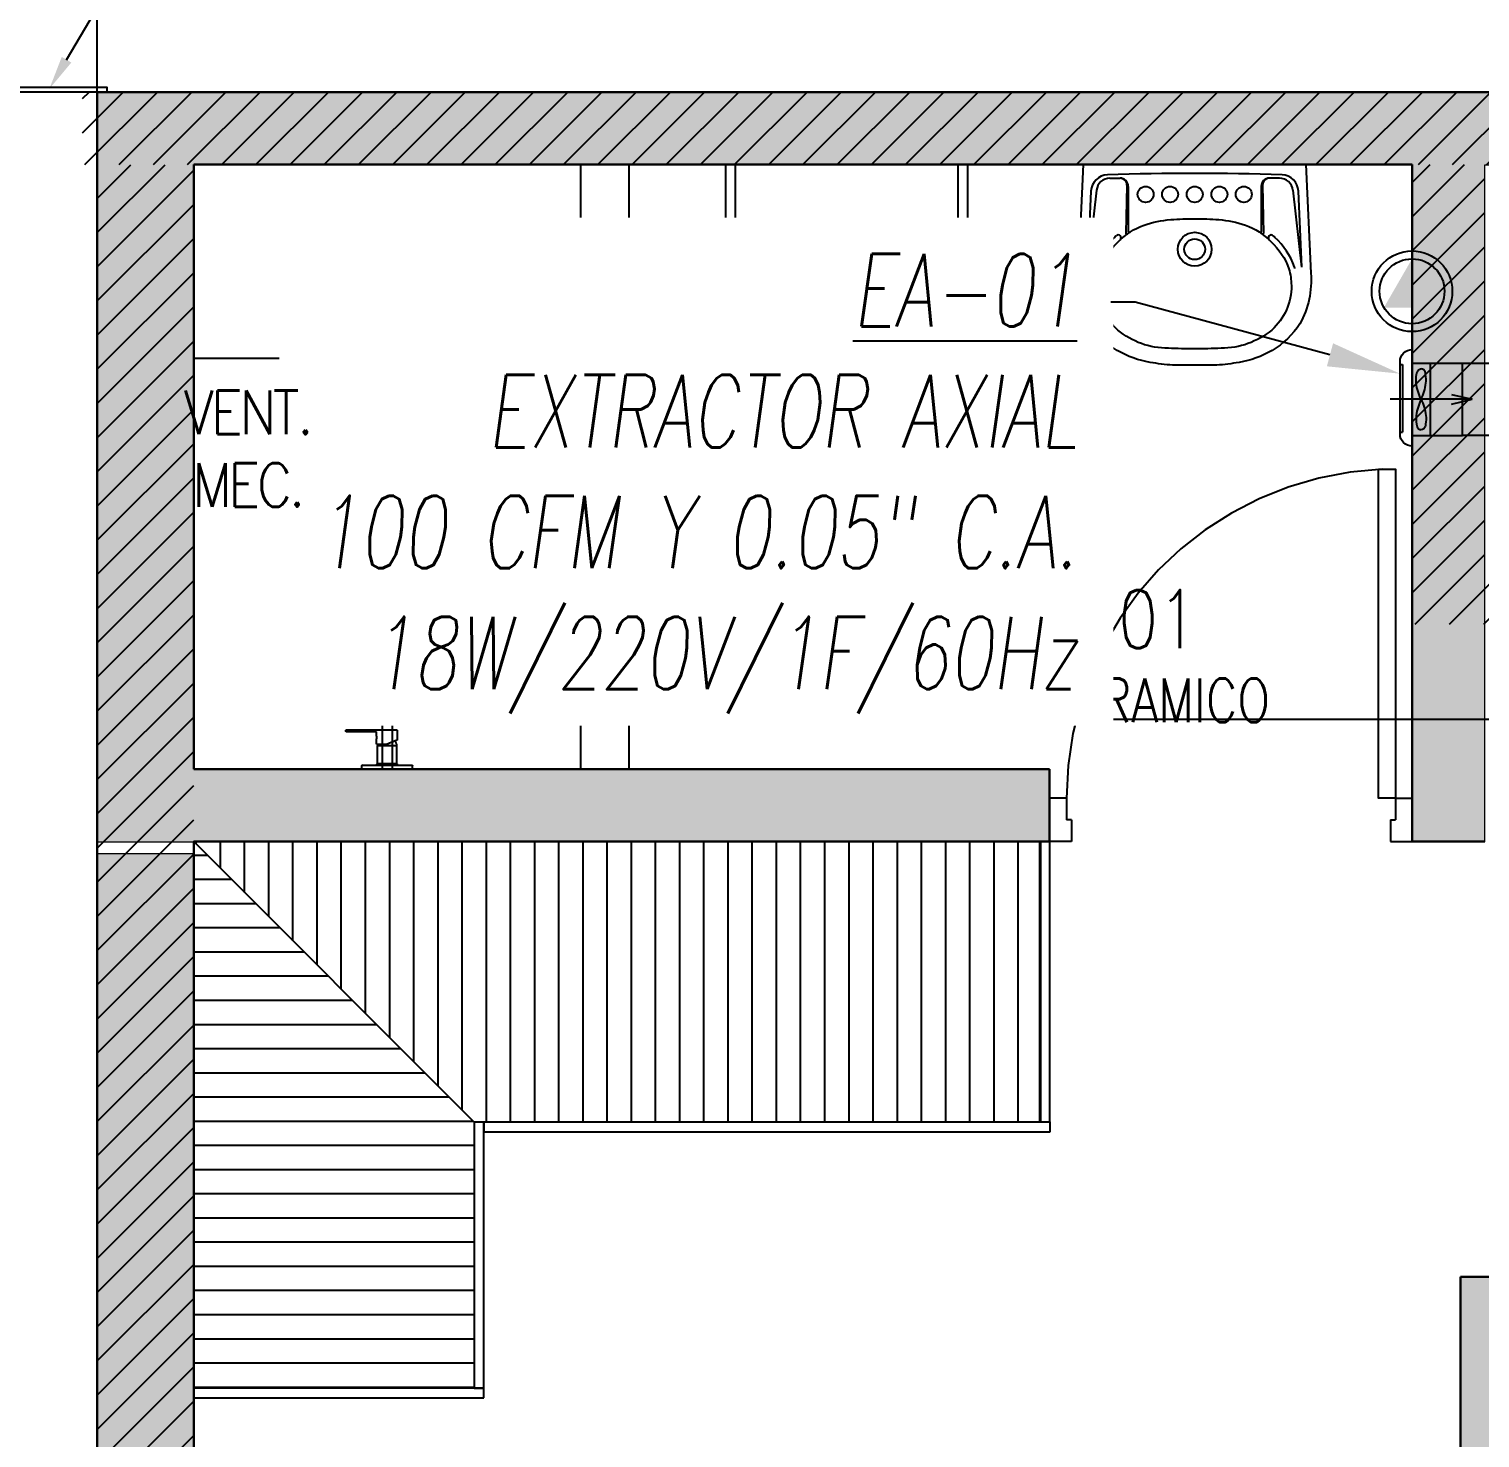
# Model space of a CAD drawing. Header units: millimetres. Extents: x 98 to 155, y -181 to 127.
# Drawn here: x 128.532 to 131.533, y 112.803 to 115.717 of the extents above; entities that cross this region are included whole.
import ezdxf
from ezdxf import colors
from ezdxf.entities.mleader import LeaderData, LeaderLine
from ezdxf.enums import TextEntityAlignment as Align
from ezdxf.math import Vec2, Vec3

# ---------------------------------------------------------------- set-up
doc = ezdxf.new("R2010")
doc.units = ezdxf.units.MM
doc.header["$LTSCALE"] = 15
for name, pattern in [('CENTER', [2, 1.25, -0.25, 0.25, -0.25]), ('HIDDEN2', [0.1875, 0.125, -0.0625]), ('X-REF_DP_Arquitectura$0$HIDDEN', [0.375, 0.25, -0.125])]:
    doc.linetypes.add(name, pattern=pattern)
doc.layers.get('0').update_dxf_attribs({"color": 250})
for name, color, linetype in [('A-CORTE', 250, 'CENTER'), ('A-MOBILIARIO', 250, 'Continuous'), ('A-MURO BAJO', 250, 'Continuous'), ('A-PROYECCIONES INT.', 250, 'HIDDEN2'), ('A-SANITARIOS', 250, 'Continuous'), ('A-TEXTO-ACABADO PISO', 250, 'Continuous'), ('A_50_TextoAmbiente', 252, 'Continuous'), ('A_50_TextoIndicaciones', 250, 'Continuous'), ('A_50_Vigas', 250, 'X-REF_DP_Arquitectura$0$HIDDEN'), ('A_60_HatchEstructuras', 250, 'Continuous'), ('DLP_MOBILIARIO FIJO', 250, 'Continuous'), ('L-06_EQ-FIN-CONT', 141, 'Continuous'), ('L3 Equipos y Ductos', 160, 'Continuous'), ('L4 Linea mediana', 191, 'Continuous'), ('L6 Linea fina', 141, 'Continuous'), ('MURO CF 120', 250, 'Continuous'), ('MURO CF 60', 250, 'Continuous')]:
    doc.layers.add(name, color=color, linetype=linetype)
doc.layers.add('A-MUROS', color=252, linetype='Continuous', lineweight=30)
doc.layers.add('A_20_Estructuras', color=250, linetype='Continuous', lineweight=18)
doc.styles.add('JNV ING', font='romans.shx', dxfattribs={"width": 0.7, "oblique": 8, "height": 0.15})
doc.styles.add('ROMANS', font='romans.shx', dxfattribs={"width": 0.8})
doc.styles.add('TXT_COTAS', font='romans.shx', dxfattribs={"width": 0.8})
pattern_1 = [(45, (128.673205, 65.58629), (-0.03535534, 0.03535534), [])]

# ---------------------------------------------------------------- blocks, each defined once
blk = doc.blocks.new('FUTURE 150')
at = {"layer": 'L3 Equipos y Ductos'}
for p, q in [((-0.104, -0.026), (-0.104, 0.174)), ((-0.104, 0.152), (0, 0.152)), ((0, 0.152), (0, 0.002)), ((-0.1294, 0.1486), (-0.1294, -0.0006)), ((-0.104, 0.002), (0, 0.002))]:
    blk.add_line(p, q, dxfattribs=at)
for centre, start, end in [((-0.104, 0.1486), 90, 180), ((-0.104, -0.0006), 180, 270)]:
    blk.add_arc(centre, 0.0254, start, end, dxfattribs=at)
at = {"layer": 'L4 Linea mediana'}
for p, q in [((-0.066, 0.152), (-0.066, 0.002)), ((-0.1294, 0.1448), (-0.1239, 0.1448)), ((-0.1239, 0.0052), (-0.1239, 0.1448)), ((-0.1294, 0.0052), (-0.1239, 0.0052))]:
    blk.add_line(p, q, dxfattribs=at)
at = {"layer": 'L6 Linea fina'}
for p, q in [((0.0199, 0.077), (-0.1499, 0.077)), ((-0.0231, 0.0872), (0.0199, 0.077)), ((-0.0231, 0.0668), (0.0199, 0.077))]:
    blk.add_line(p, q, dxfattribs=at)
for points in [[(-0.0857, 0.077), (-0.0921, 0.0934), (-0.0951, 0.1284), (-0.0911, 0.1379), (-0.0857, 0.1402)], [(-0.0857, 0.077), (-0.0794, 0.0934), (-0.0764, 0.1284), (-0.0804, 0.1379), (-0.0857, 0.1402)], [(-0.0857, 0.077), (-0.0921, 0.0606), (-0.0951, 0.0256), (-0.0911, 0.0161), (-0.0857, 0.0138)], [(-0.0857, 0.077), (-0.0794, 0.0606), (-0.0764, 0.0256), (-0.0804, 0.0161), (-0.0857, 0.0138)]]:
    blk.add_spline(points, degree=3, dxfattribs=at)
blk = doc.blocks.new('Trampa de humo')
at = {"layer": 'L3 Equipos y Ductos'}
blk.add_lwpolyline([(0.155, 0.15), (0.013, 0.15), (0.013, 0), (0.155, 0)], dxfattribs=at)
for radius in [0.075, 0.06]:
    blk.add_circle((0.155, 0.075), radius, dxfattribs=at)
blk = doc.blocks.new('FUTURE150 con trampa')
blk.add_blockref('Trampa de humo', (0.0927, 0.0279))
at = {"layer": 'L-06_EQ-FIN-CONT'}
blk.add_blockref('FUTURE 150', (0.1057, 0.0259), dxfattribs=at)
blk = doc.blocks.new('PTO ELECT')
at = {"layer": 'L4 Linea mediana', "ltscale": 1.5}
blk.add_circle((-0.6859, 0.0891), 0.0833, dxfattribs=at)
at = {"layer": 'L6 Linea fina', "ltscale": 1.5}
blk.add_circle((-0.6859, 0.0891), 0.0671, dxfattribs=at)
blk.add_solid([(-0.6278, 0.0555), (-0.744, 0.0555), (-0.6278, 0.0555), (-0.6859, 0.1562)], dxfattribs=at)
blk = doc.blocks.new('ESTRUC_P1')
at = {"layer": 'A_60_HatchEstructuras'}
h = blk.add_hatch(color=256, dxfattribs=at)
h.dxf.hatch_style = 1
h.paths.add_polyline_path([(26.45, -4.925), (28.1, -4.925), (28.1, -4.775), (25.905, -4.775), (25.905, -4.925), (26.25, -4.925), (26.25, -6.325), (35.65, -6.325), (35.65, -6.175), (32.1, -6.175), (32.1, -4.775), (31.9, -4.775), (31.9, -6.175), (29, -6.175), (29, -4.775), (28.85, -4.775), (28.85, -6.175), (26.45, -6.175)])
h.paths.add_polyline_path([(25.88, -7.675), (28.4, -7.675), (28.4, -9.075), (28.55, -9.075), (28.55, -7.675), (31.9, -7.675), (31.9, -9.075), (32.1, -9.075), (32.1, -7.675), (35.65, -7.675), (35.65, -7.525), (25.68, -7.525), (25.68, -9.075), (27.65, -9.075), (27.65, -8.925), (25.88, -8.925)])
h = blk.add_hatch(color=256, dxfattribs=at)
h.dxf.hatch_style = 1
h.paths.add_polyline_path([(25.5, -7.525), (24.15, -7.525), (24.15, -7.675), (25.35, -7.675), (25.35, -10.025), (23.15, -10.025), (23.15, -9.475), (22.7, -9.475), (22.7, -9.625), (23, -9.625), (23, -10.175), (25.35, -10.175), (25.35, -12.825), (22.7, -12.825), (22.7, -12.975), (25.5, -12.975)])
h.paths.add_polyline_path([(25.88, -9.1), (25.68, -9.1), (25.68, -13.375), (26.5, -13.375), (26.5, -13.225), (25.88, -13.225)])
h = blk.add_hatch(color=256, dxfattribs=at)
h.dxf.hatch_style = 1
h.paths.add_polyline_path([(28.65, -10.125), (30.25, -10.125), (30.25, -9.975), (28.5, -9.975), (28.5, -13.375), (29.85, -13.375), (29.85, -13.225), (28.65, -13.225)])
h.paths.add_polyline_path([(31.2, -9.975), (31.05, -9.975), (31.05, -13.375), (31.2, -13.375)])
h.paths.add_polyline_path([(33.75, -9.975), (32, -9.975), (32, -10.125), (33.6, -10.125), (33.6, -13.225), (32.4, -13.225), (32.4, -13.375), (33.75, -13.375)])
at = {"layer": 'A_20_Estructuras'}
for points in [[(25.88, -7.675), (28.4, -7.675), (28.4, -9.075), (28.55, -9.075), (28.55, -7.675), (31.9, -7.675), (31.9, -9.075), (32.1, -9.075), (32.1, -7.675), (35.65, -7.675), (35.65, -7.525), (25.68, -7.525), (25.68, -9.075), (27.65, -9.075), (27.65, -8.925), (25.88, -8.925)], [(25.88, -9.1), (25.68, -9.1), (25.68, -13.375), (26.5, -13.375), (26.5, -13.225), (25.88, -13.225)], [(28.65, -10.125), (30.25, -10.125), (30.25, -9.975), (28.5, -9.975), (28.5, -13.375), (29.85, -13.375), (29.85, -13.225), (28.65, -13.225)]]:
    blk.add_lwpolyline(points, close=True, dxfattribs=at)
at = {"layer": 'A_50_Vigas'}
blk.add_lwpolyline([(25.68, -7.525), (25.68, -6.325)], dxfattribs=at)
blk = doc.blocks.new('N.03')
blk.add_lwpolyline([(-0.05, 5.46), (0.2, 5.46), (0.2, 5.45), (-0.05, 5.45)], close=True)
at = {"layer": 'A-MUROS'}
blk.add_line((0.18, -0.4), (0.18, 5.45), dxfattribs=at)
blk = doc.blocks.new('ducha marsano')
at = {"linetype": 'HIDDEN2', "ltscale": 0.5, "extrusion": (-4.9425e-10, -7.91123e-10, -1)}
for p, q in [((-0.01, 0), (0.01, 0)), ((0.01, 0), (0.01, -0.3155)), ((-0.01, -0.3155), (-0.01, 0)), ((-0.0155, -0.058), (-0.0157, -0.058)), ((0.0225, -0.0515), (-0.0001, -0.0515)), ((0.0225, -0.0515), (0.0225, -0.0627)), ((-0.0205, -0.08), (-0.0205, -0.0601)), ((0.021, -0.0815), (-0.019, -0.0815)), ((0.025, -0.0815), (0.021, -0.0815)), ((0.0225, -0.0682), (0.0225, -0.077)), ((0.0225, -0.077), (0.025, -0.077)), ((0.025, -0.077), (0.0771, -0.077)), ((0.0771, -0.0815), (0.025, -0.0815)), ((0.0771, -0.077), (0.0816, -0.077)), ((0.0816, -0.0815), (0.0771, -0.0815)), ((0.0816, -0.077), (0.082, -0.077)), ((0.082, -0.0815), (0.0816, -0.0815)), ((0.082, -0.077), (0.084, -0.077)), ((0.084, -0.0815), (0.082, -0.0815)), ((0.0855, -0.0785), (0.0855, -0.08)), ((0.01, -0.3155), (-0.01, -0.3155))]:
    blk.add_line(p, q, dxfattribs=at)
for centre, radius, start, end in [((-0.0004, -0.0462), 0.02, 323.9581, 354.9298), ((0.0004, -0.0462), 0.02, 185.0702, 195.2705), ((0.019, -0.08), 0.0015, 270, 360), ((-0.084, -0.0785), 0.0015, 90, 180), ((-0.084, -0.08), 0.0015, 180, 270), ((0, -0.3155), 0.1, 95.7392, 84.2608)]:
    blk.add_arc(centre, radius, start, end, dxfattribs=at)
at = {"linetype": 'HIDDEN2', "ltscale": 0.5, "extrusion": (-4.94252e-10, -7.91124e-10, -1)}
blk.add_ellipse((0, -0.0515), major_axis=(-0.0225, -0.0095), ratio=0.001448, start_param=0.425436, end_param=1.567366, dxfattribs=at)
at = {"linetype": 'HIDDEN2', "ltscale": 0.5}
for points, degree in [([(-0.0305, 0), (0, 0), (0.0305, 0)], 2), ([(0.0305, 0), (0.0415, 0), (0.0525, 0)], 2), ([(0.0525, 0), (0.0525, -0.0038), (0.0525, -0.0075)], 2), ([(-0.0525, 0), (-0.0525, -0.0038), (-0.0525, -0.0075)], 2), ([(-0.0525, 0), (-0.0415, 0), (-0.0305, 0)], 2), ([(-0.0525, -0.0075), (-0.0525, -0.0075), (-0.0525, -0.0075)], 2), ([(0.0305, -0.008), (0, -0.008), (-0.0305, -0.008)], 2), ([(-0.0215, -0.008), (-0.0215, -0.0093), (-0.0215, -0.0105)], 2), ([(-0.021, -0.011), (-0.007, -0.011), (0.007, -0.011), (0.021, -0.011)], 3), ([(-0.02, -0.011), (-0.02, -0.0294), (-0.02, -0.0477)], 2), ([(0.02, -0.011), (0.02, -0.0294), (0.02, -0.0477)], 2), ([(0.0215, -0.008), (0.0215, -0.0093), (0.0215, -0.0105)], 2), ([(-0.0197, -0.048), (0, -0.048), (0.0197, -0.048)], 2)]:
    blk.add_open_spline(points, degree=degree, dxfattribs=at)
for points, weights in [([(-0.0525, -0.0075), (-0.0525, -0.0075), (-0.0525, -0.0075)], [1, 0.990847086912, 0.982266230892]), ([(-0.052, -0.008), (-0.0525, -0.008), (-0.0525, -0.0075)], [1, 0.707106781193, 1]), ([(-0.0215, -0.0105), (-0.0215, -0.011), (-0.021, -0.011)], [1, 0.70710678154, 1]), ([(0.0211, -0.011), (0.0211, -0.011), (0.021, -0.011)], [1, 0.992411795776, 1]), ([(0.052, -0.008), (0.0521, -0.008), (0.0521, -0.008)], [1, 0.992411795771, 1]), ([(-0.02, -0.0477), (-0.02, -0.048), (-0.0197, -0.048)], [1, 0.707106780138, 1]), ([(0.02, -0.0477), (0.02, -0.048), (0.0197, -0.048)], [1, 0.707106779703, 1])]:
    blk.add_rational_spline(points, weights, degree=2, dxfattribs=at)
for points, knots in [([(-0.0305, -0.008), (-0.0332, -0.008), (-0.0374, -0.008), (-0.0424, -0.008), (-0.0458, -0.008), (-0.0486, -0.008), (-0.0512, -0.008), (-0.052, -0.008), (-0.052, -0.008)], [0, 0, 0, 0, 8.104572, 12.495263, 16.885954, 21.276645, 25.667336, 33.771908, 33.771908, 33.771908, 33.771908]), ([(0.052, -0.008), (0.052, -0.008), (0.0512, -0.008), (0.0486, -0.008), (0.0458, -0.008), (0.0424, -0.008), (0.0374, -0.008), (0.0332, -0.008), (0.0305, -0.008)], [0, 0, 0, 0, 8.104572, 12.495263, 16.885954, 21.276645, 25.667336, 33.771908, 33.771908, 33.771908, 33.771908]), ([(0.0225, -0.0682), (0.0225, -0.0682), (0.0225, -0.0682), (0.0225, -0.0679), (0.0224, -0.0677), (0.0224, -0.0672), (0.0224, -0.0669), (0.0223, -0.0662), (0.0223, -0.0658), (0.0223, -0.0652), (0.0223, -0.0648), (0.0224, -0.0641), (0.0224, -0.0638), (0.0224, -0.0633), (0.0225, -0.0631), (0.0225, -0.0628), (0.0225, -0.0627), (0.0225, -0.0627)], [0.4148436, 0.4148436, 0.4148436, 0.4148436, 0.5185541, 0.5185541, 0.6222645, 0.6222645, 0.7259759, 0.7259759, 0.8296873, 0.8296873, 0.9333987, 0.9333987, 1.03711, 1.03711, 1.1408205, 1.1408205, 1.2445309, 1.2445309, 1.2445309, 1.2445309])]:
    blk.add_open_spline(points, degree=3, knots=knots, dxfattribs=at)
for points, weights, degree, knots in [([(0.0211, -0.011), (0.0211, -0.011), (0.0211, -0.011), (0.0211, -0.011), (0.0214, -0.0109), (0.0215, -0.0107), (0.0215, -0.0105)], [0.918641037743, 0.918640949346, 0.918640860949, 0.918640772552, 0.789223156395, 0.789223156395, 0.918640772552], 3, [0.1238988, 0.1238988, 0.1238988, 0.1238988, 0.1238993, 0.1238993, 0.1238993, 0.78603, 0.78603, 0.78603, 0.78603]), ([(0.0521, -0.008), (0.0521, -0.008), (0.0521, -0.008), (0.0525, -0.0079), (0.0525, -0.0075)], [0.918641037749, 0.918640905153, 0.918640772558, 0.724517853988, 0.918640772558], 2, [0.1238988, 0.1238988, 0.1238988, 0.1238993, 0.1238993, 0.7860311, 0.7860311, 0.7860311])]:
    blk.add_rational_spline(points, weights, degree=degree, knots=knots, dxfattribs=at)
blk = doc.blocks.new('*U146')
for p, q in [((0.01, 0.705), (0.01, 0.75)), ((0.1, 0.715), (0.1, 0.75)), ((0.055, 0.705), (0.01, 0.705)), ((0.1, 0.715), (0.055, 0.715)), ((0.055, 0.705), (0.055, 0.715)), ((0.055, 0.045), (0.01, 0.045)), ((0.01, 0.045), (0.01, 0)), ((0.055, 0.045), (0.055, 0.035)), ((0.1, 0.035), (0.055, 0.035)), ((0.1, 0.035), (0.1, 0))]:
    blk.add_line(p, q)
blk.add_lwpolyline([(0.78, 0.07), (0.78, 0.035), (0.1, 0.035), (0.1, 0.07)], close=True)
at = {"linetype": 'HIDDEN2'}
blk.add_arc((0.0996, 0.0341), 0.6809, 2.2301, 89.9672, dxfattribs=at)
blk = doc.blocks.new('SIFON JET_PLANTA')
at = {"extrusion": (-2.64698e-23, 6.61744e-24, -1)}
for p, q in [((-0.2129, 0.239, 0), (-0.211, 0.2419, 0)), ((-0.211, 0.2419, 0), (-0.2091, 0.2441, 0)), ((-0.2091, 0.2441, 0), (-0.2077, 0.2455, 0)), ((-0.2077, 0.2455, 0), (-0.2055, 0.247, 0)), ((-0.2055, 0.247, 0), (-0.2007, 0.2492, 0)), ((-0.2007, 0.2492, 0), (-0.195, 0.25, 0)), ((-0.195, 0.25, 0), (-0.195, 0.25, 0)), ((-0.195, 0.25, 0), (-0.1605, 0.25, 0)), ((-0.1605, 0.25, 0), (-0.0975, 0.25, 0)), ((-0.0975, 0.25, 0), (-0.0323, 0.25, 0)), ((-0.0323, 0.25, 0), (0, 0.25, 0)), ((0, 0.25, 0), (0, -0.25, 0)), ((-0.4322, 0.191, 0), (-0.215, 0.2181, 0)), ((-0.215, 0.2278, 0), (-0.2149, 0.2323, 0)), ((-0.215, 0.2234, 0), (-0.215, 0.2278, 0)), ((-0.215, 0.2181, 0), (-0.215, 0.2234, 0)), ((-0.2149, 0.2323, 0), (-0.2142, 0.2356, 0)), ((-0.2142, 0.2356, 0), (-0.2129, 0.239, 0)), ((-0.5216, 0.1797, 0), (-0.5148, 0.1813, 0)), ((-0.5148, 0.1813, 0), (-0.5079, 0.1829, 0)), ((-0.5079, 0.1829, 0), (-0.5016, 0.1842, 0)), ((-0.5016, 0.1842, 0), (-0.4865, 0.1867, 0)), ((-0.4865, 0.1867, 0), (-0.4763, 0.188, 0)), ((-0.4763, 0.188, 0), (-0.4726, 0.1884, 0)), ((-0.4726, 0.1884, 0), (-0.4636, 0.1892, 0)), ((-0.4636, 0.1892, 0), (-0.4549, 0.1897, 0)), ((-0.4549, 0.1897, 0), (-0.449, 0.1899, 0)), ((-0.449, 0.1899, 0), (-0.44, 0.19, 0)), ((-0.44, 0.19, 0), (-0.4322, 0.191, 0)), ((-0.5963, 0.1484, 0), (-0.5908, 0.1517, 0)), ((-0.5908, 0.1517, 0), (-0.5862, 0.1543, 0)), ((-0.5862, 0.1543, 0), (-0.5794, 0.158, 0)), ((-0.5794, 0.158, 0), (-0.5693, 0.1629, 0)), ((-0.5693, 0.1629, 0), (-0.5517, 0.1703, 0)), ((-0.5517, 0.1703, 0), (-0.5465, 0.1722, 0)), ((-0.5465, 0.1722, 0), (-0.5385, 0.1749, 0)), ((-0.5385, 0.1749, 0), (-0.5346, 0.176, 0)), ((-0.5346, 0.176, 0), (-0.5265, 0.1784, 0)), ((-0.5265, 0.1784, 0), (-0.5216, 0.1797, 0)), ((-0.6386, 0.1152, 0), (-0.6326, 0.121, 0)), ((-0.6326, 0.121, 0), (-0.6299, 0.1235, 0)), ((-0.6299, 0.1235, 0), (-0.6251, 0.1276, 0)), ((-0.6251, 0.1276, 0), (-0.6206, 0.1314, 0)), ((-0.6206, 0.1314, 0), (-0.6168, 0.1344, 0)), ((-0.6168, 0.1344, 0), (-0.6106, 0.1389, 0)), ((-0.6106, 0.1389, 0), (-0.6061, 0.142, 0)), ((-0.6061, 0.142, 0), (-0.6, 0.1461, 0)), ((-0.6, 0.1461, 0), (-0.5963, 0.1484, 0)), ((-0.6611, 0.088, 0), (-0.657, 0.0936, 0)), ((-0.657, 0.0936, 0), (-0.6534, 0.0984, 0)), ((-0.657, 0.0936, 0), (-0.657, 0.0936, 0)), ((-0.6534, 0.0984, 0), (-0.6503, 0.1023, 0)), ((-0.6534, 0.0984, 0), (-0.6534, 0.0984, 0)), ((-0.6503, 0.1023, 0), (-0.6453, 0.108, 0)), ((-0.6453, 0.108, 0), (-0.6386, 0.1152, 0)), ((-0.6779, 0.0582, 0), (-0.6745, 0.0655, 0)), ((-0.6745, 0.0655, 0), (-0.6722, 0.0699, 0)), ((-0.6745, 0.0655, 0), (-0.6745, 0.0655, 0)), ((-0.6722, 0.0699, 0), (-0.6705, 0.0728, 0)), ((-0.6705, 0.0728, 0), (-0.669, 0.0755, 0)), ((-0.669, 0.0755, 0), (-0.6672, 0.0785, 0)), ((-0.6672, 0.0785, 0), (-0.665, 0.082, 0)), ((-0.665, 0.082, 0), (-0.6634, 0.0845, 0)), ((-0.6634, 0.0845, 0), (-0.6611, 0.088, 0)), ((-0.6872, 0.0284, 0), (-0.6867, 0.031, 0)), ((-0.6867, 0.031, 0), (-0.6855, 0.0361, 0)), ((-0.6855, 0.0361, 0), (-0.6838, 0.0421, 0)), ((-0.6855, 0.0361, 0), (-0.6855, 0.0361, 0)), ((-0.6838, 0.0421, 0), (-0.6819, 0.048, 0)), ((-0.6838, 0.0421, 0), (-0.6838, 0.0421, 0)), ((-0.6819, 0.048, 0), (-0.6804, 0.0521, 0)), ((-0.6804, 0.0521, 0), (-0.6793, 0.0547, 0)), ((-0.6793, 0.0547, 0), (-0.6779, 0.0582, 0)), ((-0.69, 0, 0), (-0.6899, 0.0044, 0)), ((-0.6899, 0.0044, 0), (-0.6897, 0.0096, 0)), ((-0.6897, 0.0096, 0), (-0.6893, 0.014, 0)), ((-0.6893, 0.014, 0), (-0.6887, 0.0194, 0)), ((-0.6887, 0.0194, 0), (-0.6881, 0.0236, 0)), ((-0.6881, 0.0236, 0), (-0.6872, 0.0284, 0)), ((-0.6881, 0.0236, 0), (-0.6881, 0.0236, 0)), ((-0.6899, -0.0065, 0), (-0.69, 0, 0)), ((-0.6896, -0.0111, 0), (-0.6899, -0.0065, 0)), ((-0.6891, -0.0164, 0), (-0.6896, -0.0111, 0)), ((-0.6881, -0.0232, 0), (-0.6891, -0.0164, 0)), ((-0.6876, -0.0264, 0), (-0.6881, -0.0232, 0)), ((-0.687, -0.0296, 0), (-0.6876, -0.0264, 0)), ((-0.6864, -0.0321, 0), (-0.687, -0.0296, 0)), ((-0.6855, -0.0361, 0), (-0.6864, -0.0321, 0)), ((-0.6838, -0.0419, 0), (-0.6855, -0.0361, 0)), ((-0.6827, -0.0457, 0), (-0.6838, -0.0419, 0)), ((-0.6814, -0.0492, 0), (-0.6827, -0.0457, 0)), ((-0.6803, -0.0522, 0), (-0.6814, -0.0492, 0)), ((-0.6792, -0.0551, 0), (-0.6803, -0.0522, 0)), ((-0.6779, -0.0581, 0), (-0.6792, -0.0551, 0)), ((-0.677, -0.0602, 0), (-0.6779, -0.0581, 0)), ((-0.6751, -0.0642, 0), (-0.677, -0.0602, 0)), ((-0.6722, -0.0699, 0), (-0.6751, -0.0642, 0)), ((-0.6706, -0.0727, 0), (-0.6722, -0.0699, 0)), ((-0.6679, -0.0774, 0), (-0.6706, -0.0727, 0)), ((-0.6646, -0.0826, 0), (-0.6679, -0.0774, 0)), ((-0.6623, -0.0862, 0), (-0.6646, -0.0826, 0)), ((-0.6599, -0.0897, 0), (-0.6623, -0.0862, 0)), ((-0.6554, -0.0958, 0), (-0.6599, -0.0897, 0)), ((-0.6494, -0.1032, 0), (-0.6554, -0.0958, 0)), ((-0.6458, -0.1074, 0), (-0.6494, -0.1032, 0)), ((-0.64, -0.1137, 0), (-0.6458, -0.1074, 0)), ((-0.6379, -0.1158, 0), (-0.64, -0.1137, 0)), ((-0.6347, -0.119, 0), (-0.6379, -0.1158, 0)), ((-0.6335, -0.1201, 0), (-0.6347, -0.119, 0)), ((-0.6347, -0.119, 0), (-0.6347, -0.119, 0)), ((-0.6318, -0.1217, 0), (-0.6335, -0.1201, 0)), ((-0.6305, -0.123, 0), (-0.6318, -0.1217, 0)), ((-0.6318, -0.1217, 0), (-0.6318, -0.1217, 0)), ((-0.6288, -0.1244, 0), (-0.6305, -0.123, 0)), ((-0.6276, -0.1255, 0), (-0.6288, -0.1244, 0)), ((-0.6262, -0.1268, 0), (-0.6276, -0.1255, 0)), ((-0.6245, -0.1281, 0), (-0.6262, -0.1268, 0)), ((-0.6235, -0.1291, 0), (-0.6245, -0.1281, 0)), ((-0.6245, -0.1281, 0), (-0.6245, -0.1281, 0)), ((-0.6223, -0.13, 0), (-0.6235, -0.1291, 0)), ((-0.6215, -0.1307, 0), (-0.6223, -0.13, 0)), ((-0.6204, -0.1315, 0), (-0.6215, -0.1307, 0)), ((-0.6193, -0.1324, 0), (-0.6204, -0.1315, 0)), ((-0.6179, -0.1335, 0), (-0.6193, -0.1324, 0)), ((-0.6168, -0.1344, 0), (-0.6179, -0.1335, 0)), ((-0.6153, -0.1355, 0), (-0.6168, -0.1344, 0)), ((-0.6142, -0.1363, 0), (-0.6153, -0.1355, 0)), ((-0.612, -0.1379, 0), (-0.6142, -0.1363, 0)), ((-0.6086, -0.1403, 0), (-0.612, -0.1379, 0)), ((-0.607, -0.1415, 0), (-0.6086, -0.1403, 0)), ((-0.6058, -0.1422, 0), (-0.607, -0.1415, 0)), ((-0.6039, -0.1435, 0), (-0.6058, -0.1422, 0)), ((-0.602, -0.1448, 0), (-0.6039, -0.1435, 0)), ((-0.6004, -0.1458, 0), (-0.602, -0.1448, 0)), ((-0.5987, -0.1469, 0), (-0.6004, -0.1458, 0)), ((-0.5964, -0.1483, 0), (-0.5987, -0.1469, 0)), ((-0.595, -0.1492, 0), (-0.5964, -0.1483, 0)), ((-0.5936, -0.15, 0), (-0.595, -0.1492, 0)), ((-0.5918, -0.1511, 0), (-0.5936, -0.15, 0)), ((-0.5896, -0.1524, 0), (-0.5918, -0.1511, 0)), ((-0.5871, -0.1538, 0), (-0.5896, -0.1524, 0)), ((-0.5833, -0.1559, 0), (-0.5871, -0.1538, 0)), ((-0.5781, -0.1587, 0), (-0.5833, -0.1559, 0)), ((-0.5759, -0.1598, 0), (-0.5781, -0.1587, 0)), ((-0.5738, -0.1608, 0), (-0.5759, -0.1598, 0)), ((-0.5702, -0.1625, 0), (-0.5738, -0.1608, 0)), ((-0.5675, -0.1637, 0), (-0.5702, -0.1625, 0)), ((-0.5659, -0.1645, 0), (-0.5675, -0.1637, 0)), ((-0.5644, -0.1652, 0), (-0.5659, -0.1645, 0)), ((-0.5614, -0.1664, 0), (-0.5644, -0.1652, 0)), ((-0.5598, -0.1671, 0), (-0.5614, -0.1664, 0)), ((-0.5568, -0.1683, 0), (-0.5598, -0.1671, 0)), ((-0.5543, -0.1693, 0), (-0.5568, -0.1683, 0)), ((-0.551, -0.1706, 0), (-0.5543, -0.1693, 0)), ((-0.5491, -0.1713, 0), (-0.551, -0.1706, 0)), ((-0.5465, -0.1722, 0), (-0.5491, -0.1713, 0)), ((-0.5449, -0.1728, 0), (-0.5465, -0.1722, 0)), ((-0.5428, -0.1735, 0), (-0.5449, -0.1728, 0)), ((-0.5412, -0.174, 0), (-0.5428, -0.1735, 0)), ((-0.5385, -0.1749, 0), (-0.5412, -0.174, 0)), ((-0.5352, -0.1759, 0), (-0.5385, -0.1749, 0)), ((-0.5385, -0.1749, 0), (-0.5385, -0.1749, 0)), ((-0.5321, -0.1768, 0), (-0.5352, -0.1759, 0)), ((-0.5296, -0.1775, 0), (-0.5321, -0.1768, 0)), ((-0.5267, -0.1783, 0), (-0.5296, -0.1775, 0)), ((-0.5238, -0.1791, 0), (-0.5267, -0.1783, 0)), ((-0.5267, -0.1783, 0), (-0.5267, -0.1783, 0)), ((-0.5217, -0.1796, 0), (-0.5238, -0.1791, 0)), ((-0.5177, -0.1807, 0), (-0.5217, -0.1796, 0)), ((-0.5151, -0.1813, 0), (-0.5177, -0.1807, 0)), ((-0.5118, -0.1821, 0), (-0.5151, -0.1813, 0)), ((-0.5094, -0.1826, 0), (-0.5118, -0.1821, 0)), ((-0.5066, -0.1832, 0), (-0.5094, -0.1826, 0)), ((-0.5022, -0.184, 0), (-0.5066, -0.1832, 0)), ((-0.4974, -0.1849, 0), (-0.5022, -0.184, 0)), ((-0.495, -0.1854, 0), (-0.4974, -0.1849, 0)), ((-0.4974, -0.1849, 0), (-0.4974, -0.1849, 0)), ((-0.4936, -0.1856, 0), (-0.495, -0.1854, 0)), ((-0.4916, -0.1859, 0), (-0.4936, -0.1856, 0)), ((-0.4884, -0.1864, 0), (-0.4916, -0.1859, 0)), ((-0.4862, -0.1867, 0), (-0.4884, -0.1864, 0)), ((-0.4824, -0.1872, 0), (-0.4862, -0.1867, 0)), ((-0.4812, -0.1874, 0), (-0.4824, -0.1872, 0)), ((-0.4785, -0.1877, 0), (-0.4812, -0.1874, 0)), ((-0.4761, -0.188, 0), (-0.4785, -0.1877, 0)), ((-0.4735, -0.1883, 0), (-0.4761, -0.188, 0)), ((-0.4695, -0.1887, 0), (-0.4735, -0.1883, 0)), ((-0.4651, -0.189, 0), (-0.4695, -0.1887, 0)), ((-0.4639, -0.1891, 0), (-0.4651, -0.189, 0)), ((-0.4651, -0.189, 0), (-0.4651, -0.189, 0)), ((-0.4619, -0.1893, 0), (-0.4639, -0.1891, 0)), ((-0.4592, -0.1894, 0), (-0.4619, -0.1893, 0)), ((-0.4568, -0.1896, 0), (-0.4592, -0.1894, 0)), ((-0.455, -0.1897, 0), (-0.4568, -0.1896, 0)), ((-0.4518, -0.1898, 0), (-0.455, -0.1897, 0)), ((-0.449, -0.1899, 0), (-0.4518, -0.1898, 0)), ((-0.4467, -0.1899, 0), (-0.449, -0.1899, 0)), ((-0.4428, -0.19, 0), (-0.4467, -0.1899, 0)), ((-0.44, -0.19, 0), (-0.4428, -0.19, 0)), ((-0.215, -0.2181, 0), (-0.44, -0.19, 0)), ((-0.215, -0.227, 0), (-0.215, -0.2181, 0)), ((-0.215, -0.23, 0), (-0.215, -0.227, 0)), ((-0.2147, -0.2335, 0), (-0.215, -0.23, 0)), ((-0.2138, -0.2369, 0), (-0.2147, -0.2335, 0)), ((-0.2126, -0.2395, 0), (-0.2138, -0.2369, 0)), ((-0.2138, -0.2369, 0), (-0.2138, -0.2369, 0)), ((-0.2108, -0.2423, 0), (-0.2126, -0.2395, 0)), ((-0.2126, -0.2395, 0), (-0.2126, -0.2395, 0)), ((-0.2091, -0.2441, 0), (-0.2108, -0.2423, 0)), ((-0.2108, -0.2423, 0), (-0.2108, -0.2423, 0)), ((-0.2108, -0.2423, 0), (-0.2108, -0.2423, 0)), ((-0.209, -0.244, 0), (-0.2091, -0.2441, 0)), ((-0.2067, -0.2462, 0), (-0.209, -0.244, 0)), ((-0.209, -0.244, 0), (-0.209, -0.244, 0)), ((-0.2029, -0.2484, 0), (-0.2067, -0.2462, 0)), ((-0.2067, -0.2462, 0), (-0.2067, -0.2462, 0)), ((-0.1995, -0.2495, 0), (-0.2029, -0.2484, 0)), ((-0.2029, -0.2484, 0), (-0.2029, -0.2484, 0)), ((-0.195, -0.25, 0), (-0.1995, -0.2495, 0)), ((0, -0.25, 0), (-0.195, -0.25, 0))]:
    blk.add_line(p, q, dxfattribs=at)
for p, q in [((-0.2091, 0.2441, 0), (-0.1921, 0.2271, 0)), ((-0.195, 0.25, 0), (0, 0.25, 0)), ((0, 0.25, 0), (0, -0.25, 0)), ((-0.215, 0.2181, 0), (-0.44, 0.19, 0)), ((-0.215, -0.23, 0), (-0.215, 0.23, 0)), ((-0.195, -0.22, 0), (-0.195, 0.22, 0)), ((-0.185, 0.23, 0), (0, 0.23, 0)), ((-0.265, 0.0718, 0), (-0.265, 0.1028, 0)), ((-0.255, -0.0562, 0), (-0.255, 0.0562, 0)), ((-0.265, -0.1028, 0), (-0.265, -0.0718, 0)), ((-0.215, -0.2181, 0), (-0.44, -0.19, 0)), ((-0.2091, -0.2441, 0), (-0.1921, -0.2271, 0)), ((0, -0.23, 0), (-0.185, -0.23, 0)), ((0, -0.25, 0), (-0.195, -0.25, 0))]:
    blk.add_line(p, q)
at = {"elevation": 0}
for points in [[(-0.265, 0.1028, 0.0362), (-0.2844, 0.1202, 0.08725), (-0.3535, 0.1565, 0.077598), (-0.44, 0.17, 0.077598), (-0.5265, 0.1565, 0.08725), (-0.5956, 0.1202, 0.105601), (-0.6443, 0.0627, 0.12364), (-0.66, 0, 0.12364), (-0.6443, -0.0627, 0.105601), (-0.5956, -0.1202, 0.08725), (-0.5265, -0.1565, 0.077598), (-0.44, -0.17, 0.077598)], [(-0.255, 0.0562, 0.100268), (-0.2967, 0.1044, 0.08725), (-0.3596, 0.1374, 0.077598), (-0.44, 0.15, 0.077598), (-0.5204, 0.1374, 0.08725), (-0.5833, 0.1044, 0.105601), (-0.6266, 0.0532, 0.12364), (-0.64, 0, 0.12364), (-0.6266, -0.0532, 0.105601), (-0.5833, -0.1044, 0.08725), (-0.5204, -0.1374, 0.077598), (-0.44, -0.15, 0.077598)], [(-0.44, -0.15, 0.077598), (-0.3596, -0.1374, 0.08725), (-0.2967, -0.1044, 0.100268), (-0.255, -0.0562, 0.12364)], [(-0.44, -0.17, 0.077598), (-0.3535, -0.1565, 0.08725), (-0.2844, -0.1202, 0.0362), (-0.265, -0.1028, 0.12364)]]:
    blk.add_lwpolyline(points, format="xyb", dxfattribs=at)
for centre, radius, start, end in [((-0.195, 0.23, 0), 0.02, 90, 180), ((-0.185, 0.22, 0), 0.01, 90, 180), ((-0.44, -0.1379, 0), 0.3279, 90, 107.4741), ((-0.4613, -0.0702, 0), 0.257, 107.4741, 127.2348), ((-0.4939, -0.0273, 0), 0.203, 127.2348, 151.4088), ((-0.544, 0, 0), 0.146, 151.4088, 180), ((-0.544, 0, 0), 0.146, 180, 208.5912), ((-0.4939, 0.0273, 0), 0.203, 208.5912, 232.7652), ((-0.4613, 0.0702, 0), 0.257, 232.7652, 252.5259), ((-0.44, 0.1379, 0), 0.3279, 252.5259, 270), ((-0.195, -0.23, 0), 0.02, 180, 270), ((-0.185, -0.22, 0), 0.01, 180, 270)]:
    blk.add_arc(centre, radius, start, end)
blk = doc.blocks.new('BOWL-ITALGRIF_VARADERO_01')
for p, q in [((-0.2032, -0.1971), (-0.2208, -0.038)), ((0.2032, -0.1971), (0.2208, -0.038)), ((-0.1404, -0.2077), (-0.1424, -0.1083)), ((-0.1375, -0.205), (-0.1375, -0.1117)), ((0.1375, -0.205), (0.1375, -0.1117)), ((0.1404, -0.2077), (0.1424, -0.1083)), ((-0.1753, -0.222), (-0.1544, -0.222)), ((0.1753, -0.222), (0.1544, -0.222))]:
    blk.add_line(p, q)
for points in [[(-0.0917, 0.1589, -0.02989), (-0.0456, 0.1646, -0.007822), (0.0456, 0.1646, -0.02989), (0.0918, 0.1589, -0.091737), (0.1601, 0.1343, -0.112496), (0.2175, 0.0792, -0.147885), (0.2402, -0.0257), (0.23, -0.25), (-0.23, -0.25), (-0.2402, -0.0257, -0.147885), (-0.2175, 0.0792, -0.112496), (-0.1601, 0.1343, -0.091737)], [(-0.0496, -0.1363, -0.062677), (-0.1048, -0.1249, -0.110639), (-0.1576, -0.091, -0.120976), (-0.195, -0.0344, -0.061198), (-0.2, 0, -0.21707), (-0.1593, 0.092, -0.174983), (-0.0545, 0.1298, -0.010618), (0, 0.131, -0.010618), (0.0545, 0.1298, -0.174983), (0.1593, 0.092, -0.21707), (0.2, 0, -0.061198), (0.195, -0.0344, -0.120976), (0.1576, -0.091, -0.110639), (0.1048, -0.1249, -0.062677), (0.0496, -0.1363, -0.017583), (0, -0.138, -0.017583)]]:
    blk.add_lwpolyline(points, format="xyb", close=True)
for points in [[(-0.2216, -0.0381), (-0.2145, -0.1954, 0.390823), (-0.1807, -0.2288, 0.017524), (0.1807, -0.2288, 0.390823), (0.2145, -0.1954), (0.2216, -0.0381)], [(-0.2072, -0.035, 0.005), (-0.2064, -0.038, 0.121292), (-0.166, -0.0996, 0.007977), (-0.1624, -0.1031)], [(0.2072, -0.035, -0.005), (0.2064, -0.038, -0.121292), (0.166, -0.0996, -0.007977), (0.1624, -0.1031)]]:
    blk.add_lwpolyline(points, format="xyb")
for centre, radius in [((0, -0.075), 0.035), ((0, -0.075), 0.0215), ((-0.1015, -0.1885), 0.0165), ((-0.051, -0.1885), 0.0165), ((0, -0.1885), 0.0165), ((0.051, -0.1885), 0.0165), ((0.1015, -0.1885), 0.0165)]:
    blk.add_circle(centre, radius)
for centre, radius, start, end in [((-0.1583, -0.0987), 0.006, 226.6431, 46.6431), ((-0.1404, -0.1083), 0.002, 54.3619, 181.1374), ((-0.1355, -0.1117), 0.002, 56.7109, 180), ((0.1355, -0.1117), 0.002, 0, 123.2891), ((0.1404, -0.1083), 0.002, 358.8626, 125.6381), ((0.1583, -0.0987), 0.006, 133.3569, 313.3569), ((0.1048, -0.1249), 9.094947017729287e-16, 0, 217.6714), ((-0.1753, -0.194), 0.028, 186.3111, 270), ((-0.1545, -0.205), 0.017, 270, 0), ((-0.1544, -0.208), 0.014, 270, 1.1374), ((0.1545, -0.205), 0.017, 180, 270), ((0.1544, -0.208), 0.014, 178.8626, 270), ((0.1753, -0.194), 0.028, 270, 353.6889)]:
    blk.add_arc(centre, radius, start, end)
blk = doc.blocks.new('Cortes-Elev.')
at = {"layer": 'A-CORTE', "linetype": 'CENTER', "ltscale": 0.5}
blk.add_lwpolyline([(-1.966, 27.2284), (51.8601, 27.2284)], dxfattribs=at)
blk = doc.blocks.new('Vent SSHH F1')
at = {"layer": 'L6 Linea fina'}
blk.add_blockref('PTO ELECT', (27.3354, -3.5757), dxfattribs=at)
at = {"layer": 'L6 Linea fina', "xscale": -1, "rotation": 180}
blk.add_blockref('FUTURE150 con trampa', (26.6483, -3.6071), dxfattribs=at)
at = {"layer": 'L6 Linea fina'}
ml = blk.add_multileader_mtext('Standard', dxfattribs=at)
ml.set_content('{\\LEA-01}\\PEXTRACTOR AXIAL\\P100 CFM Y 0.05" C.A.\\P18W/220V/1F/60Hz', color=12, style='JNV ING')
ml.set_leader_properties(color=256, linetype='ByLayer', lineweight=-1)
ml.build(insert=Vec2(0, 0))
ml.multileader.update_dxf_attribs({"dogleg_length": 0.05, "arrow_head_size": 0.15})
ctx = ml.context
ctx.base_point, ctx.char_height, ctx.arrow_head_size, ctx.landing_gap_size, ctx.plane_origin = Vec3(24.1128, -3.5094), 0.15, 0.15, 0.07, Vec3(26.5199, -4.1119)
ctx.text_align_type = 2
notes = []
notes.append((ctx, [(0, (1, 1, 0), (26.0767, -3.5094), (-1, 0), 0.05, [(0, [(26.6246, -3.657)], 0, [])])]))
ctx.mtext.insert, ctx.mtext.alignment, ctx.mtext.flow_direction = Vec3(25.9567, -3.4094), 3, 5
ctx.mtext.has_bg_fill, ctx.mtext.bg_color, ctx.mtext.bg_scale_factor, ctx.mtext.bg_transparency, ctx.mtext.use_window_bg_color = 1, -1027028792, 1.5, 0, 1
for ctx, leaders in notes:
    for number, flags, end, landing, length, lines in leaders:
        leader = LeaderData()
        leader.index, (leader.has_last_leader_line, leader.has_dogleg_vector, leader.attachment_direction) = number, flags
        leader.last_leader_point, leader.dogleg_vector, leader.dogleg_length = Vec3(end), Vec3(landing), length
        for number, points, colour, breaks in lines:
            line = LeaderLine()
            line.index, line.vertices, line.color, line.breaks = number, Vec3.list(points), colors.encode_raw_color(colour), breaks
            leader.lines.append(line)
        ctx.leaders.append(leader)

msp = doc.modelspace()

# ---------------------------------------------------------------- hatches: boundary and pattern name
at = {"layer": 'DLP_MOBILIARIO FIJO'}
h = msp.add_hatch(dxfattribs=at)
h.set_pattern_fill('_USER', color=256, scale=0.05, angle=180, pattern_type=0)
h.set_pattern_definition([(180, (-9687.44251, -3078.841225), (-6e-18, -0.05), [])])
h.paths.add_polyline_path([(128.8732, 112.9066), (128.8732, 114.0366), (129.4532, 113.4566), (129.4532, 112.9066)])
h = msp.add_hatch(dxfattribs=at)
h.set_pattern_fill('_USER', color=256, scale=0.05, angle=270, pattern_type=0)
h.set_pattern_definition([(270, (-7073.171785, -2320.36319), (0.05, -9e-18), [])])
h.paths.add_polyline_path([(128.8732, 114.0366), (130.6246, 114.0366), (130.6246, 113.4566), (129.4532, 113.4566)])
at = {"layer": 'MURO CF 60'}
h = msp.add_hatch(dxfattribs=at)
h.set_pattern_fill('_USER', color=256, scale=0.05, angle=45, pattern_type=0)
h.set_pattern_definition(pattern_1)
h.paths.add_polyline_path([(131.3932, 115.4366), (131.3932, 114.4866), (132.4932, 114.4866), (132.4932, 115.4366), (132.3932, 115.4366), (132.3932, 114.5866), (131.5432, 114.5865), (131.5432, 115.4365)])

# ---------------------------------------------------------------- linework, layer by layer
at = {"layer": 'A-MURO BAJO'}
for p, q in [((129.6732, 115.4366, 0), (129.6732, 114.1866, 0)), ((129.7732, 115.4366, 0), (129.7732, 114.1866, 0))]:
    msp.add_line(p, q, dxfattribs=at)
at = {"layer": 'A-MUROS'}
for p, q in [((128.8732, 115.4366), (131.3932, 115.4366)), ((128.8732, 114.1866), (128.8732, 115.4366)), ((131.3932, 114.0366), (131.3932, 115.4366)), ((130.6432, 114.1866), (128.8732, 114.1866)), ((130.6432, 114.0366), (130.6432, 114.1866)), ((131.3932, 114.0366), (131.5432, 114.0366)), ((131.4932, 113.1366), (133.2432, 113.1366)), ((131.4932, 109.7366), (131.4932, 113.1366))]:
    msp.add_line(p, q, dxfattribs=at)
msp.add_lwpolyline([(130.6432, 114.0366), (128.8732, 114.0366), (128.8732, 109.8866), (129.4932, 109.8866), (129.4932, 109.7366), (128.6732, 109.7366), (128.6732, 115.5866), (128.7732, 115.5866)], dxfattribs=at)
at = {"layer": 'A-PROYECCIONES INT.'}
msp.add_line((128.8732, 115.0366), (131.3932, 115.0366), dxfattribs=at)
at = {"layer": 'DLP_MOBILIARIO FIJO', "elevation": 0}
for points in [[(128.8732, 112.9066), (128.8732, 114.0366), (129.4532, 113.4566), (129.4532, 112.9066)], [(130.6232, 114.0366), (130.6432, 114.0366), (130.6432, 113.4566), (130.6232, 113.4566)], [(129.4732, 113.4566), (129.4532, 113.4566), (129.4532, 112.9066), (129.4732, 112.9066)], [(130.6446, 113.4366), (130.6446, 113.4566), (129.4732, 113.4566), (129.4732, 113.4366)], [(129.4732, 112.8866), (129.4732, 112.9066), (128.8732, 112.9066), (128.8732, 112.8866)]]:
    msp.add_lwpolyline(points, close=True, dxfattribs=at)
at = {"layer": 'DLP_MOBILIARIO FIJO'}
msp.add_lwpolyline([(128.8732, 114.0366), (130.6246, 114.0366), (130.6246, 113.4566), (129.4532, 113.4566)], close=True, dxfattribs=at)

# ---------------------------------------------------------------- block references
msp.add_blockref('ESTRUC_P1', (102.9932, 123.1113))
at = {"layer": 'A-MOBILIARIO', "rotation": 90.00000000000001}
msp.add_blockref('*U146', (131.3932, 114.0266, 0), dxfattribs=at)
at = {"layer": 'A-SANITARIOS', "extrusion": (-4.49068e-08, 3.60286e-08, -1), "xscale": -1, "zscale": -1, "rotation": 269.999998668777}
msp.add_blockref('SIFON JET_PLANTA', (-130.2232, 115.4366, 0), dxfattribs=at)
at = {"layer": 'A-SANITARIOS', "rotation": 180}
msp.add_blockref('BOWL-ITALGRIF_VARADERO_01', (130.9432, 115.1866, 0), dxfattribs=at)
at = {"layer": 'A-SANITARIOS', "extrusion": (4.9425e-10, 7.91123e-10, -1), "xscale": -1, "rotation": 179.9999992996422}
msp.add_blockref('ducha marsano', (-129.2732, 114.1866, 0), dxfattribs=at)

# ---------------------------------------------------------------- texts
at = {"layer": 'A-TEXTO-ACABADO PISO', "insert": (130.7273, 114.374), "char_height": 0.09, "attachment_point": 2, "rotation": 360, "style": 'ROMANS'}
msp.add_mtext_dynamic_manual_height_columns('PISO CERAMICO', width=1.20225, gutter_width=12.5, heights=[0], dxfattribs=at)
at = {"layer": 'A_50_TextoAmbiente', "style": 'ROMANS', "width": 0.8}
msp.add_text('SH. 01', height=0.12, dxfattribs=at).set_placement((130.7274, 114.4368), align=Align.CENTER)
at = {"layer": 'A_50_TextoIndicaciones', "insert": (128.985, 114.8492), "char_height": 0.09, "width": 0.4157, "attachment_point": 5, "style": 'ROMANS'}
msp.add_mtext('\\pxsm1,qc,t16;{\\W0.9;\\T0.9;VENT. MEC.}', dxfattribs=at)

# ---------------------------------------------------------------- next in the draw order: block references
msp.add_blockref('N.03', (128.4932, 110.1366))

# ---------------------------------------------------------------- next in the draw order: hatches: boundary and pattern name
at = {"layer": 'MURO CF 120'}
h = msp.add_hatch(dxfattribs=at)
h.set_pattern_fill('_USER', color=256, scale=0.05, angle=45, style=0, pattern_type=0)
h.set_pattern_definition([(45, (281.643205, 61.46157), (-0.035355339, 0.035355339), [])])
h.paths.add_polyline_path([(128.6432, 115.5866), (128.6432, 115.4366), (131.6932, 115.4366), (131.6932, 115.5866)], flags=17)
at = {"layer": 'MURO CF 60'}
h = msp.add_hatch(dxfattribs=at)
h.set_pattern_fill('_USER', color=256, scale=0.05, angle=45, pattern_type=0)
h.set_pattern_definition(pattern_1)
h.paths.add_polyline_path([(128.6738, 118.3367), (128.8732, 118.3367), (128.8732, 122.6365), (128.6738, 122.6365)])
h.paths.add_polyline_path([(128.8732, 115.4365), (128.6735, 115.4365), (128.6735, 109.7365), (128.8732, 109.7365)])

# ---------------------------------------------------------------- next in the draw order: linework, layer by layer
at = {"layer": 'A-MUROS'}
msp.add_line((128.6732, 115.5866), (138.6432, 115.5866), dxfattribs=at)

# ---------------------------------------------------------------- next in the draw order: block references
at = {"layer": 'A-CORTE'}
msp.add_blockref('Cortes-Elev.', (101.6432, 87.0616), dxfattribs=at)

# ---------------------------------------------------------------- next in the draw order: leaders
at = {"layer": 'A_50_TextoIndicaciones'}
ml = msp.add_multileader_mtext('Standard', dxfattribs=at)
ml.set_content('\\pxsm1,t16;TAPA JUNTA ', color=256, style='TXT_COTAS')
ml.set_leader_properties(color=256)
ml.build(insert=Vec2(0, 0))
ml.multileader.update_dxf_attribs({"dogleg_length": 0.05, "arrow_head_size": 0.07})
ctx = ml.context
ctx.base_point, ctx.char_height, ctx.arrow_head_size, ctx.landing_gap_size, ctx.plane_origin = Vec3(128.798, 115.8872), 0.09, 0.07, 0.05, Vec3(128.4397, 115.7728)
notes = []
notes.append((ctx, [(0, (1, 1, 0), (128.748, 115.8872), (1, 0), 0.05, [(0, [(128.5744, 115.5933)], 0, [])])]))
ctx.mtext.insert, ctx.mtext.width, ctx.mtext.defined_height, ctx.mtext.flow_direction = Vec3(128.848, 115.9322), 0.539448, 0.5146, 5
for ctx, leaders in notes:
    for number, flags, end, landing, length, lines in leaders:
        leader = LeaderData()
        leader.index, (leader.has_last_leader_line, leader.has_dogleg_vector, leader.attachment_direction) = number, flags
        leader.last_leader_point, leader.dogleg_vector, leader.dogleg_length = Vec3(end), Vec3(landing), length
        for number, points, colour, breaks in lines:
            line = LeaderLine()
            line.index, line.vertices, line.color, line.breaks = number, Vec3.list(points), colors.encode_raw_color(colour), breaks
            leader.lines.append(line)
        ctx.leaders.append(leader)

# ---------------------------------------------------------------- next in the draw order: block references
at = {"layer": 'L6 Linea fina'}
msp.add_blockref('Vent SSHH F1', (104.7432, 118.6613), dxfattribs=at)

doc.saveas('drawing.dxf')
